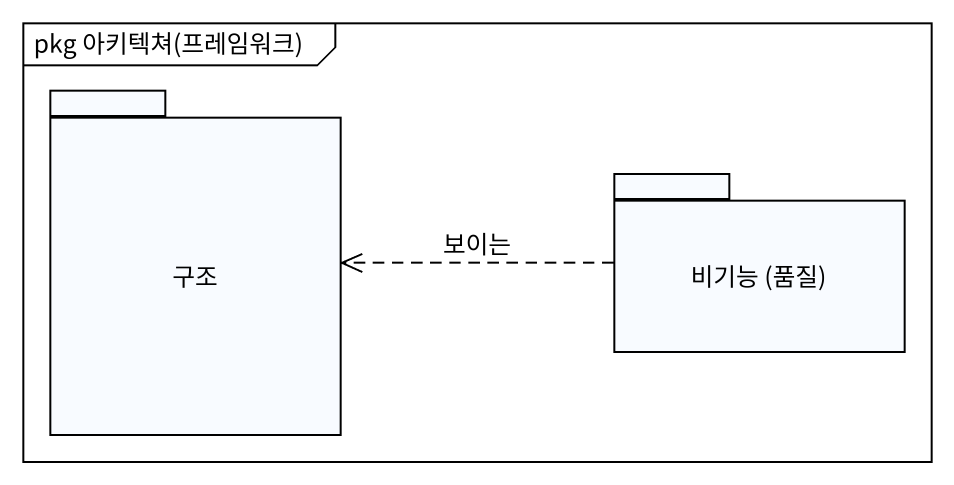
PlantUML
@startuml
mainframe pkg 아키텍쳐(프레임워크)
package 구조 {
}
package "비기능 (품질)" as 비기능_품질 {
}
비기능_품질 .left.> 구조 : 보이는
@enduml
